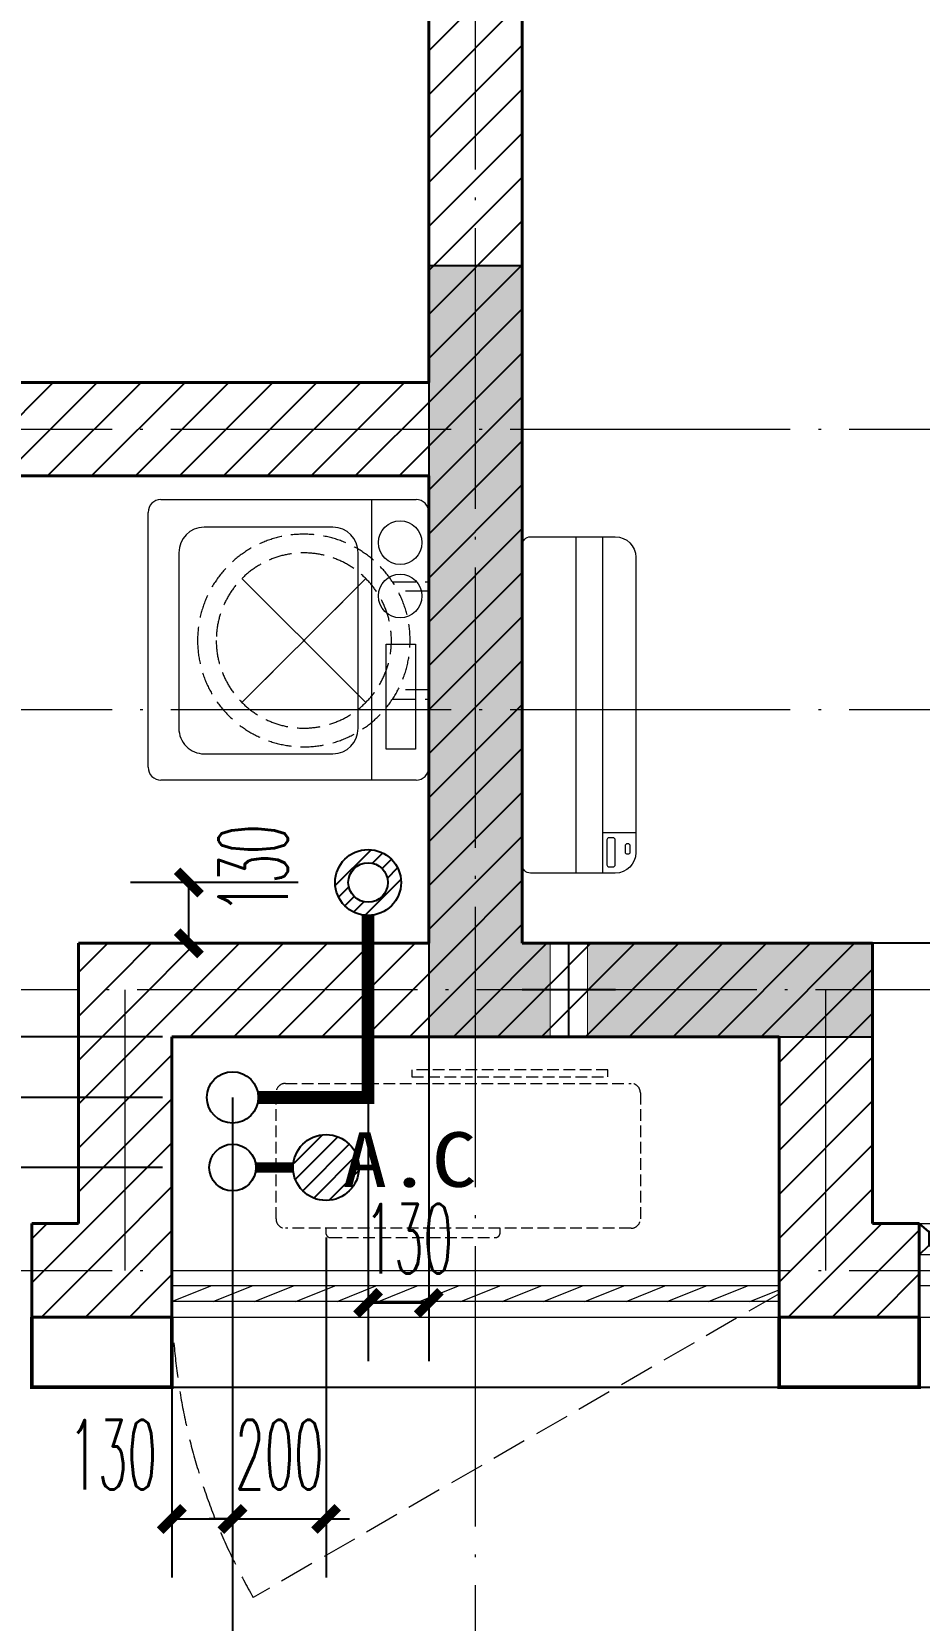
# Model space of a CAD drawing. Extents: x 27938 to 1042331, y -235042 to 1535213.
# Drawn here: x 714967 to 716867, y 134034 to 137433 of the extents above; entities that cross this region are included whole.
import ezdxf

# ---------------------------------------------------------------- set-up
doc = ezdxf.new("R2010")
doc.units = 0
doc.header["$LTSCALE"] = 1000
doc.header["$MEASUREMENT"] = 0
for name, pattern in [('$1$DASH', [0.35, 0.25, -0.1]), ('DASH', [0.35, 0.25, -0.1]), ('DOTE', [2.42, 2, -0.2, 0.02, -0.2])]:
    doc.linetypes.add(name, pattern=pattern)
for name, color, linetype in [('$RECOVER_210609100354-0', 7, 'Continuous'), ('$RECOVER_210609100354-25', 7, 'Continuous'), ('$RECOVER_210609100354-5', 7, 'Continuous'), ('3-栏杆1', 135, 'Continuous'), ('3.5方案汇报，与郭总、侯月琴确定户型_t8$0$2020.03.04 -1安徽标准化洋房户型(UA）_t8_t8$0$看线', 154, 'Continuous'), ('COLUMN', 9, 'Continuous'), ('DIM_凝结', 3, 'Continuous'), ('DIM_污水', 3, 'Continuous'), ('EQUIP_地漏', 7, 'Continuous'), ('PIPE-凝结', 150, 'N'), ('PIPE-污水', 2, 'W'), ('TWT_DIM', 3, 'Continuous'), ('VPIPE-凝结', 150, 'Continuous'), ('VPIPE-污水', 2, 'W'), ('机电标识类', 1, 'Continuous'), ('看线', 251, 'Continuous')]:
    doc.layers.add(name, color=color, linetype=linetype)
for name, color, linetype, lineweight in [('DOTE', 19, 'DOTE', 9), ('LVTRY', 1, 'Continuous', 13), ('PUB_HATCH', 8, 'Continuous', 9), ('WALL', 9, 'Continuous', 40), ('WINDOW', 8, 'Continuous', 15), ('平面-空调室内机', 176, 'Continuous', 9), ('平面-空调预留孔', 173, 'Continuous', 15), ('空调', 76, 'Continuous', 13)]:
    doc.layers.add(name, color=color, linetype=linetype, lineweight=lineweight)
doc.styles.add('_TCH_DIM_T3', font='SIMPLEX.shx', dxfattribs={"width": 0.494118, "bigfont": 'GBCBIG.shx'})
doc.styles.get("Standard").update_dxf_attribs({"font": 'gbenor.shx', "bigfont": 'gbcbig.shx'})
doc.styles.add('黑体', font='simhei.ttf')
doc.linetypes.add('N', pattern='A,3,-0.2,["N",Standard,S=0.25,R=0,X=-0.1,Y=-0.115],-0.2', length=3.4)
doc.linetypes.add('W', pattern='A,3,-0.2,["W",Standard,S=0.25,R=0,X=-0.1,Y=-0.115],-0.2', length=3.4)
doc.dimstyles.new('_TWT_ARCH&&50', dxfattribs={"dimtxt": 148.75, "dimasz": 50, "dimexe": 125, "dimexo": 150, "dimgap": 63.125, "dimtad": 1, "dimdec": 0, "dimzin": 0, "dimdsep": 46, "dimtxsty": '_TCH_DIM_T3', "dimblk": 'ARCHTICK', "dimcen": 0.09, "dimclrt": 7, "dimazin": 2, "dimtfac": 1, "dimtdec": 0, "dimtix": 1, "dimtmove": 2, "dimatfit": 3, "dimfxl": 1, "dimtolj": 1, "dimtzin": 0, "dimarcsym": 0})
pattern_1 = [(45, (0, 47.75), (-47.022601, 47.022601), [])]

# ---------------------------------------------------------------- blocks, each defined once
blk = doc.blocks.new('GFDGDGRDGRDG')
at = {"layer": 'DOTE', "linetype": 'DOTE', "ltscale": 0.3}
for p, q in [((609093.7, 360558.3), (609093.7, 376108.3)), ((573593.7, 364358.3), (626393.7, 364358.3)), ((573593.7, 363758.3), (626393.7, 363758.3)), ((626393.7, 363158.3), (573593.7, 363158.3)), ((608343.7, 362558.3), (608343.7, 363158.3)), ((609843.7, 362558.3), (609843.7, 363158.3)), ((573593.7, 362558.3), (626393.7, 362558.3))]:
    blk.add_line(p, q, dxfattribs=at)
blk = doc.blocks.new('HFHFHFHFTF')
at = {"layer": 'PUB_HATCH'}
blk.add_hatch(color=256, dxfattribs=at).paths.add_polyline_path([(570666.6, 365523.7), (569916.6, 365523.7), (569916.6, 366973.7), (569716.6, 366973.7), (569716.6, 365323.7), (570666.6, 365323.7)])
at = {"layer": 'COLUMN', "color": 8}
for p, q in [((569916.6, 366973.7), (569716.6, 366973.7)), ((569716.6, 366973.7), (569716.6, 365323.7)), ((569916.6, 365523.7), (569916.6, 366973.7)), ((570666.6, 365523.7), (569916.6, 365523.7)), ((570666.6, 365323.7), (570666.6, 365523.7)), ((569716.6, 365323.7), (570666.6, 365323.7))]:
    blk.add_line(p, q, dxfattribs=at)
blk = doc.blocks.new('RECTANG')
at = {"color": 0}
for p, q in [((1, 1), (0, 1)), ((0, 1), (0, 0)), ((1, 0), (1, 1)), ((0, 0), (1, 0))]:
    blk.add_line(p, q, dxfattribs=at)
blk = doc.blocks.new('洗衣机')
at = {"layer": 'LVTRY', "color": 0}
for p, q in [((3791567.4, 243472.1), (3791021, 243472.1)), ((3791116.5, 243472.1), (3791116.5, 242871.5)), ((3790993.7, 243444.5), (3790993.7, 242899.1)), ((3791594.6, 242899.1), (3791594.6, 243444.5)), ((3791199, 243412.7), (3791474.9, 243412.7)), ((3791145.1, 242982.5), (3791145.1, 243358)), ((3791528.8, 243358), (3791528.8, 242982.5)), ((3791474.9, 242927.8), (3791199, 242927.8)), ((3791021, 242871.5), (3791567.4, 242871.5))]:
    blk.add_line(p, q, dxfattribs=at)
at = {"layer": 'LVTRY', "color": 0, "extrusion": (0, 0, -1)}
for centre, major_axis, start_param, end_param in [((3791021, 243444.5), (0, 27.6), -1.570796, 0), ((3791567.4, 243444.5), (0, 27.6), 0, 1.570796), ((3791055.1, 243379.8), (0, 46.9), 3.141593, 9.424778), ((3791199, 243358), (0, 54.7), 4.712389, 6.283185), ((3791474.9, 243358), (0, 54.7), 0, 1.570796), ((3791055.1, 243265.7), (0, 46.9), 3.141593, 9.424778), ((3791199, 242982.5), (0, 54.7), 3.141593, 4.712389), ((3791474.9, 242982.5), (0, 54.7), 1.570796, 3.141593), ((3791021, 242899.1), (0, 27.6), 3.141593, 4.712389), ((3791567.4, 242899.1), (0, 27.6), 1.570796, 3.141593)]:
    blk.add_ellipse(centre, major_axis=major_axis, ratio=0.986385, start_param=start_param, end_param=end_param, dxfattribs=at)
at = {"layer": 'LVTRY', "color": 8, "xscale": 63.25620569481588, "yscale": 224.5369532744355, "zscale": 64.12934308941763, "rotation": 180}
blk.add_blockref('RECTANG', (3791085.2, 243162.4), dxfattribs=at)
blk = doc.blocks.new('dnfhfn')
at = {"color": 0, "linetype": '$1$DASH', "ltscale": 0.2}
for p, q in [((101.9, 495, 0), (121.9, 495, 0)), ((101.9, 417.2, 0), (101.9, 495, 0)), ((121.9, 495, 0), (121.9, 429, 0)), ((353.1, 495, 0), (333.1, 495, 0)), ((333.1, 495, 0), (333.1, 429, 0)), ((353.1, 417.2, 0), (353.1, 495, 0))]:
    blk.add_line(p, q, dxfattribs=at)
at = {"color": 0, "linetype": '$1$DASH', "ltscale": 0.2, "elevation": 0}
for points in [[(94.9, 360.1), (94.9, 360.1), (360.1, 94.9), (360.1, 94.9)], [(360.1, 360.1), (94.9, 94.9), (94.9, 94.9), (360.1, 360.1)]]:
    blk.add_lwpolyline(points, close=True, dxfattribs=at)
at = {"color": 0, "linetype": '$1$DASH', "ltscale": 0.2}
for radius in [227.5, 187.5]:
    blk.add_circle((227.5, 227.5, 0), radius, dxfattribs=at)
blk = doc.blocks.new('ASDFSD')
at = {"layer": '3-栏杆1', "color": 0}
for p, q in [((681762.6, 334937.5), (681742.3, 334955.3)), ((681742.3, 334955.3), (681762.6, 334937.5)), ((683322.1, 334937.5), (683342.3, 334955.3)), ((683342.3, 334955.3), (683322.1, 334937.5)), ((683322.1, 334937.5), (681762.6, 334937.5)), ((681762.6, 334937.5), (681762.6, 334908.3)), ((683322.1, 334937.5), (683322.1, 334908.3)), ((681742.3, 334888.4), (681762.6, 334908.3)), ((681762.6, 334908.2), (683322.1, 334908.2)), ((683322.1, 334908.3), (683342.3, 334888.4)), ((683342.3, 334888.4), (683322.1, 334908.3))]:
    blk.add_line(p, q, dxfattribs=at)
blk = doc.blocks.new('dongkong')
at = {"color": 0}
blk.add_wipeout([(-603756, 210771), (-603756, 210570.8), (-603836, 210570.8), (-603836, 210771)], dxfattribs=at)
at = {"layer": '机电标识类', "color": 0, "linetype": 'DASH', "ltscale": 400}
for p, q in [((-603796, 210771), (-603796, 210570.8)), ((-603896, 210670.7), (-603696, 210670.7))]:
    blk.add_line(p, q, dxfattribs=at)
at = {"layer": '空调', "color": 0, "linetype": 'DASH', "const_width": 2}
blk.add_lwpolyline([(-603756, 210771), (-603756, 210570.8), (-603836, 210570.8), (-603836, 210771)], close=True, dxfattribs=at)
blk = doc.blocks.new('A$C001338C2')
at = {"color": 0}
for p, q in [((845, 303.6), (55, 303.6)), ((109.1, 214.8), (109.1, 303.6)), ((0, 248.6), (0, 22)), ((900, 22), (900, 248.6)), ((22, 0), (878, 0))]:
    blk.add_line(p, q, dxfattribs=at)
at = {"color": 0, "lineweight": 5}
for p, q in [((900, 214.8), (0, 214.8)), ((900, 143.2), (0, 143.2))]:
    blk.add_line(p, q, dxfattribs=at)
at = {"color": 0}
for points in [[(73.1, 275), (56.8, 275, -0.414214), (51.3, 280.5), (51.3, 283.4, -0.414214), (56.8, 288.9), (73.1, 288.9, -0.414214), (78.6, 283.4), (78.6, 280.5, -0.414214)], [(89.2, 226.4), (22.2, 226.4, -0.414214), (16.7, 231.9), (16.7, 243.1, -0.414214), (22.2, 248.6), (89.2, 248.6, -0.414214), (94.7, 243.1), (94.7, 231.9, -0.414214)]]:
    blk.add_lwpolyline(points, format="xyb", close=True, dxfattribs=at)
for centre, radius, start, end in [((55, 248.6), 55, 90, 180), ((845, 248.6), 55, 360, 90), ((22, 22), 22, 180, 270), ((878, 22), 22, 270, 360)]:
    blk.add_arc(centre, radius, start, end, dxfattribs=at)
blk = doc.blocks.new('gsergvr')
at = {"layer": '平面-空调预留孔', "color": 0, "linetype": 'DASH', "ltscale": 0.1}
for p, q in [((34075.4, 17176.2), (34075.4, 17166.2)), ((34448.2, 17166.2), (34448.2, 17176.2)), ((34085.4, 17156.2), (34438.2, 17156.2))]:
    blk.add_line(p, q, dxfattribs=at)
blk.add_lwpolyline([(34679.3, 17515.3), (34259.5, 17515.3), (34259.5, 17500.2), (34679.3, 17500.2)], close=True, dxfattribs=at)
blk.add_lwpolyline([(34728.6, 17176.2), (33988.6, 17176.2, -0.414214), (33968.6, 17196.2), (33968.6, 17466.2, -0.414214), (33988.6, 17486.2), (34728.6, 17486.2, -0.414214), (34748.6, 17466.2), (34748.6, 17196.2, -0.414214)], format="xyb", close=True, dxfattribs=at)
for centre, start, end in [((34085.4, 17166.2), 180, 270), ((34438.2, 17166.2), 270, 0)]:
    blk.add_arc(centre, 10, start, end, dxfattribs=at)
at = {"layer": '平面-空调预留孔', "color": 0, "linetype": 'DASH', "ltscale": 0.1, "style": '黑体', "width": 1.2}
blk.add_text('A.C', height=117.05, dxfattribs=at).set_placement((34110.9, 17264.8))
blk = doc.blocks.new('rtyryrtyeeretee')
at = {"layer": '平面-空调预留孔', "color": 8}
blk.add_blockref('gsergvr', (635673.5, 326705.8), dxfattribs=at)
blk = doc.blocks.new('_ArchTick')
at = {"color": 0, "linetype": 'ByBlock', "const_width": 0.4}
blk.add_lwpolyline([(-0.5, -0.5), (0.5, 0.5)], dxfattribs=at)
blk = doc.blocks.new('*D383')
at = {"layer": 'Defpoints', "color": 0}
for p in [(715302.9, 135612.3), (715686.6, 135612.3), (715686.6, 135482.3)]:
    blk.add_point(p, dxfattribs=at)
at = {"layer": 'TWT_DIM', "color": 0, "lineweight": -2}
for p, q in [((715536.6, 135612.3), (715177.9, 135612.3)), ((715302.9, 135482.3), (715302.9, 135612.3)), ((715536.6, 135482.3), (715177.9, 135482.3))]:
    blk.add_line(p, q, dxfattribs=at)
at = {"layer": 'TWT_DIM', "color": 0, "lineweight": -2, "xscale": 50, "yscale": 50, "zscale": 50}
for p, rotation in [((715302.9, 135612.3), 90), ((715302.9, 135482.3), 270)]:
    blk.add_blockref('_ArchTick', p, dxfattribs=dict(at, rotation=rotation))
at = {"layer": 'TWT_DIM', "color": 7, "insert": (715440.4, 135641.9), "char_height": 148.75, "attachment_point": 5, "rotation": 90, "style": '_TCH_DIM_T3'}
blk.add_mtext('\\A1;130', dxfattribs=at)
blk = doc.blocks.new('*D384')
at = {"layer": 'Defpoints', "color": 0}
for p in [(715686.6, 135612.3), (715816.6, 135612.3), (715816.6, 134712.7)]:
    blk.add_point(p, dxfattribs=at)
at = {"layer": 'TWT_DIM', "color": 0, "lineweight": -2}
for p, q in [((715686.6, 135462.3), (715686.6, 134587.7)), ((715816.6, 135462.3), (715816.6, 134587.7)), ((715686.6, 134712.7), (715816.6, 134712.7))]:
    blk.add_line(p, q, dxfattribs=at)
at = {"layer": 'TWT_DIM', "color": 0, "lineweight": -2, "xscale": 50, "yscale": 50, "zscale": 50, "rotation": 180}
blk.add_blockref('_ArchTick', (715686.6, 134712.7), dxfattribs=at)
at = {"layer": 'TWT_DIM', "color": 0, "lineweight": -2, "xscale": 50, "yscale": 50, "zscale": 50}
blk.add_blockref('_ArchTick', (715816.6, 134712.7), dxfattribs=at)
at = {"layer": 'TWT_DIM', "color": 7, "insert": (715773.9, 134850.2), "char_height": 148.75, "attachment_point": 5, "style": '_TCH_DIM_T3'}
blk.add_mtext('\\A1;130', dxfattribs=at)
blk = doc.blocks.new('*D385')
at = {"layer": 'Defpoints', "color": 0}
for p in [(715266.6, 135002.3), (715396.6, 135002.3), (715396.6, 134250.2)]:
    blk.add_point(p, dxfattribs=at)
at = {"layer": 'TWT_DIM', "color": 0, "lineweight": -2}
for p, q in [((715266.6, 134852.3), (715266.6, 134125.2)), ((715396.6, 134852.3), (715396.6, 134125.2)), ((715266.6, 134250.2), (715396.6, 134250.2))]:
    blk.add_line(p, q, dxfattribs=at)
at = {"layer": 'TWT_DIM', "color": 0, "lineweight": -2, "xscale": 50, "yscale": 50, "zscale": 50, "rotation": 180}
blk.add_blockref('_ArchTick', (715266.6, 134250.2), dxfattribs=at)
at = {"layer": 'TWT_DIM', "color": 0, "lineweight": -2, "xscale": 50, "yscale": 50, "zscale": 50}
blk.add_blockref('_ArchTick', (715396.6, 134250.2), dxfattribs=at)
at = {"layer": 'TWT_DIM', "color": 7, "insert": (715140, 134387.7), "char_height": 148.75, "attachment_point": 5, "style": '_TCH_DIM_T3'}
blk.add_mtext('\\A1;130', dxfattribs=at)
blk = doc.blocks.new('*D386')
at = {"layer": 'Defpoints', "color": 0}
for p in [(715396.6, 135002.3), (715596.6, 135002.3), (715596.6, 134250.2)]:
    blk.add_point(p, dxfattribs=at)
at = {"layer": 'TWT_DIM', "color": 0, "lineweight": -2}
for p, q in [((715396.6, 134852.3), (715396.6, 134125.2)), ((715596.6, 134852.3), (715596.6, 134125.2)), ((715396.6, 134250.2), (715346.6, 134250.2)), ((715396.6, 134250.2), (715596.6, 134250.2)), ((715596.6, 134250.2), (715646.6, 134250.2))]:
    blk.add_line(p, q, dxfattribs=at)
at = {"layer": 'TWT_DIM', "color": 0, "lineweight": -2, "xscale": 50, "yscale": 50, "zscale": 50}
blk.add_blockref('_ArchTick', (715396.6, 134250.2), dxfattribs=at)
at = {"layer": 'TWT_DIM', "color": 0, "lineweight": -2, "xscale": 50, "yscale": 50, "zscale": 50, "rotation": 180}
blk.add_blockref('_ArchTick', (715596.6, 134250.2), dxfattribs=at)
at = {"layer": 'TWT_DIM', "color": 7, "insert": (715496.6, 134387.7), "char_height": 148.75, "attachment_point": 5, "style": '_TCH_DIM_T3'}
blk.add_mtext('\\A1;200', dxfattribs=at)
blk = doc.blocks.new('*D387')
at = {"layer": 'Defpoints', "color": 0}
for p in [(714702.3, 135152.3), (715396.6, 135152.3), (715396.6, 135002.3)]:
    blk.add_point(p, dxfattribs=at)
at = {"layer": 'TWT_DIM', "color": 0, "lineweight": -2}
for p, q in [((715246.6, 135152.3), (714577.3, 135152.3)), ((714702.3, 135002.3), (714702.3, 135152.3)), ((715246.6, 135002.3), (714577.3, 135002.3))]:
    blk.add_line(p, q, dxfattribs=at)
at = {"layer": 'TWT_DIM', "color": 0, "lineweight": -2, "xscale": 50, "yscale": 50, "zscale": 50}
for p, rotation in [((714702.3, 135152.3), 90), ((714702.3, 135002.3), 270)]:
    blk.add_blockref('_ArchTick', p, dxfattribs=dict(at, rotation=rotation))
at = {"layer": 'TWT_DIM', "color": 7, "insert": (714839.8, 134875.7), "char_height": 148.75, "attachment_point": 5, "rotation": 90, "style": '_TCH_DIM_T3'}
blk.add_mtext('\\A1;150', dxfattribs=at)
blk = doc.blocks.new('*D388')
at = {"layer": 'Defpoints', "color": 0}
for p in [(714702.3, 135282.3), (715396.6, 135282.3), (715396.6, 135152.3)]:
    blk.add_point(p, dxfattribs=at)
at = {"layer": 'TWT_DIM', "color": 0, "lineweight": -2}
for p, q in [((715246.6, 135282.3), (714577.3, 135282.3)), ((714702.3, 135152.3), (714702.3, 135282.3)), ((715246.6, 135152.3), (714577.3, 135152.3))]:
    blk.add_line(p, q, dxfattribs=at)
at = {"layer": 'TWT_DIM', "color": 0, "lineweight": -2, "xscale": 50, "yscale": 50, "zscale": 50}
for p, rotation in [((714702.3, 135282.3), 90), ((714702.3, 135152.3), 270)]:
    blk.add_blockref('_ArchTick', p, dxfattribs=dict(at, rotation=rotation))
at = {"layer": 'TWT_DIM', "color": 7, "insert": (714839.8, 135408.9), "char_height": 148.75, "attachment_point": 5, "rotation": 90, "style": '_TCH_DIM_T3'}
blk.add_mtext('\\A1;130', dxfattribs=at)
blk = doc.blocks.new('$TwtSys$00000141')
for p, q in [((-141.3, 11.5), (-15.1, 137.7)), ((-141.3, 11.5), (-15.1, 137.7)), ((-130.8, -52.6), (52.6, 130.8)), ((-130.8, -52.6), (52.6, 130.8)), ((-99.7, -99.7), (99.7, 99.7)), ((-99.7, -99.7), (99.7, 99.7)), ((-48.5, -130.6), (131.4, 49.3)), ((-48.5, -130.6), (131.4, 49.3)), ((17.1, -138.4), (138.4, -17.1)), ((17.1, -138.4), (138.4, -17.1))]:
    blk.add_line(p, q)
blk.add_circle((0, 0), 141)
blk.add_circle((0, 0), 141)
blk = doc.blocks.new('$TwtSys$00000543')
for p, q in [((-140.4, -12.8), (12.8, 140.4)), ((18.7, 82.5), (62.6, 126.4)), ((59.8, 59.8), (99.7, 99.7)), ((-12.8, -140.4), (140.4, 12.8)), ((82.5, 18.7), (126.4, 62.6)), ((-126.4, -62.6), (-82.5, -18.7)), ((-99.7, -99.7), (-59.8, -59.8)), ((-62.6, -126.4), (-18.7, -82.5))]:
    blk.add_line(p, q)
for radius in [141, 84.6]:
    blk.add_circle((0, 0), radius)
blk = doc.blocks.new('$WINLIB2D$00000001')
at = {"color": 0}
for points in [[(-0.5, 0.5), (-0.5, -0.5)], [(-0.5, 0.5), (0.5, 0.5)], [(0.5, -0.5), (0.5, 0.5)], [(0.5, 0.1667), (-0.5, 0.1667)], [(0.5, -0.1667), (-0.5, -0.1667)], [(-0.5, -0.5), (0.5, -0.5)]]:
    blk.add_lwpolyline(points, dxfattribs=at)
blk = doc.blocks.new('$WINLIB2D$00000039')
at = {"color": 0}
for points in [[(-0.5, 0.5), (-0.5, -0.5)], [(0.5, 0.5), (-0.5, 0.5)], [(0.5, -0.5), (0.5, 0.5)], [(-0.5, 0.1667), (0.5, 0.1667)], [(-0.3839, -0.1667), (-0.448, 0.1667)], [(-0.3159, -0.1667), (-0.38, 0.1667)], [(-0.2479, -0.1667), (-0.312, 0.1667)], [(-0.1799, -0.1667), (-0.244, 0.1667)], [(-0.1119, -0.1667), (-0.176, 0.1667)], [(-0.0439, -0.1667), (-0.108, 0.1667)], [(0.0241, -0.1667), (-0.04, 0.1667)], [(0.0921, -0.1667), (0.028, 0.1667)], [(0.16, -0.1667), (0.0959, 0.1667)], [(0.228, -0.1667), (0.1639, 0.1667)], [(0.296, -0.1667), (0.2319, 0.1667)], [(0.364, -0.1667), (0.2999, 0.1667)], [(0.432, -0.1667), (0.3679, 0.1667)], [(0.5, -0.1667), (0.4359, 0.1667)], [(-0.4519, -0.1667), (-0.5, 0.0836)], [(-0.5, -0.1667), (0.5, -0.1667)], [(0.5, -0.5), (-0.5, -0.5)]]:
    blk.add_lwpolyline(points, dxfattribs=at)

msp = doc.modelspace()

# ---------------------------------------------------------------- hatches: boundary and pattern name
at = {"layer": '$RECOVER_210609100354-5'}
h = msp.add_hatch(dxfattribs=at)
h.set_pattern_fill('普通砖', color=256, scale=50, style=0)
h.set_pattern_definition(pattern_1)
h.paths.add_polyline_path([(716016.6, 139432.3), (715816.6, 139632.3), (715816.6, 136682.3), (715883.2, 136582.3), (716016.6, 136582.3)])
h = msp.add_hatch(dxfattribs=at)
h.set_pattern_fill('普通砖', color=256, scale=50, style=0)
h.set_pattern_definition(pattern_1)
h.paths.add_polyline_path([(715816.6, 136682.3), (714866.6, 136682.3), (714866.6, 136482.3), (715816.6, 136482.3), (715883.2, 136582.3)])
h = msp.add_hatch(dxfattribs=at)
h.set_pattern_fill('普通砖', color=256, scale=50, style=0)
h.set_pattern_definition(pattern_1)
h.paths.add_polyline_path([(715266.6, 135282.3), (715066.6, 135482.3), (715066.6, 134882.3), (715266.6, 134682.3)])
h = msp.add_hatch(dxfattribs=at)
h.set_pattern_fill('普通砖', color=256, scale=50, style=0)
h.set_pattern_definition(pattern_1)
h.paths.add_polyline_path([(715916.6, 135415.7), (715816.6, 135482.3), (715066.6, 135482.3), (715266.6, 135282.3), (715916.6, 135282.3)])
h = msp.add_hatch(dxfattribs=at)
h.set_pattern_fill('普通砖', color=256, scale=50, style=0)
h.set_pattern_definition(pattern_1)
h.paths.add_polyline_path([(716766.6, 135482.3), (716566.6, 135282.3), (716566.6, 134682.3), (716766.6, 134882.3)])
h = msp.add_hatch(dxfattribs=at)
h.set_pattern_fill('普通砖', color=256, scale=50, style=0)
h.set_pattern_definition(pattern_1)
h.paths.add_polyline_path([(715266.6, 134682.3), (715066.6, 134882.3), (714966.6, 134882.3), (714966.6, 134682.3)])
h = msp.add_hatch(dxfattribs=at)
h.set_pattern_fill('普通砖', color=256, scale=50, style=0)
h.set_pattern_definition(pattern_1)
h.paths.add_polyline_path([(716566.6, 134682.3), (716866.6, 134682.3), (716866.6, 134882.3), (716766.6, 134882.3)])
at = {"layer": 'PIPE-污水'}
for points in [[(715686.6, 135152.3), (715700.3, 135152.3), (715700.3, 135138.6)], [(715686.6, 135152.3), (715686.6, 135138.6), (715700.3, 135138.6)]]:
    msp.add_hatch(color=256, dxfattribs=at).paths.add_polyline_path(points)

# ---------------------------------------------------------------- linework, layer by layer
at = {"layer": '$RECOVER_210609100354-0', "color": 8, "const_width": 8}
for points in [[(714966.6, 134682.3), (714966.6, 134532.3), (715266.6, 134532.3), (715266.6, 134682.3)], [(716566.6, 134682.3), (716566.6, 134532.3), (716866.6, 134532.3), (716866.6, 134682.3)]]:
    msp.add_lwpolyline(points, dxfattribs=at)
at = {"layer": '3.5方案汇报，与郭总、侯月琴确定户型_t8$0$2020.03.04 -1安徽标准化洋房户型(UA）_t8_t8$0$看线', "color": 8, "ltscale": 10}
msp.add_line((718916.6, 135482.3), (716766.6, 135482.3), dxfattribs=at)
at = {"layer": 'DIM_凝结'}
msp.add_line((715396.6, 135002.3), (715396.6, 133447.2), dxfattribs=at)
at = {"layer": 'DIM_污水'}
msp.add_line((715396.6, 135152.3), (715396.6, 133739.8), dxfattribs=at)
at = {"layer": 'PIPE-凝结', "ltscale": 0.5, "const_width": 22.5}
msp.add_lwpolyline([(715446.6, 135002.3), (715526.1, 135002.3)], dxfattribs=at)
at = {"layer": 'PIPE-污水', "ltscale": 0.5, "const_width": 27.5}
for points in [[(715686.6, 135541.8), (715686.6, 135152.3)], [(715451.6, 135152.3), (715686.6, 135152.3)]]:
    msp.add_lwpolyline(points, dxfattribs=at)
at = {"layer": 'VPIPE-凝结'}
msp.add_circle((715396.6, 135002.3), 50, dxfattribs=at)
at = {"layer": 'VPIPE-污水'}
msp.add_circle((715396.6, 135152.3), 55, dxfattribs=at)
at = {"layer": 'WALL', "color": 8}
for p, q in [((715816.6, 139632.3), (715816.6, 136682.3)), ((716016.6, 139432.3), (716016.6, 136582.3)), ((715816.6, 136682.3), (714866.6, 136682.3)), ((714866.6, 136482.3), (715816.6, 136482.3)), ((715816.6, 136482.3), (715816.6, 135482.3)), ((715066.6, 135482.3), (715066.6, 134882.3)), ((715816.6, 135482.3), (715066.6, 135482.3)), ((716766.6, 135482.3), (716766.6, 134882.3)), ((715266.6, 135282.3), (715266.6, 134682.3)), ((715916.6, 135282.3), (715266.6, 135282.3)), ((716566.6, 135282.3), (716566.6, 134682.3)), ((715066.6, 134882.3), (714966.6, 134882.3)), ((714966.6, 134682.3), (714966.6, 134882.3)), ((716866.6, 134882.3), (716766.6, 134882.3)), ((716866.6, 134682.3), (716866.6, 134882.3)), ((715266.6, 134682.3), (714966.6, 134682.3)), ((716566.6, 134682.3), (716866.6, 134682.3))]:
    msp.add_line(p, q, dxfattribs=at)
at = {"layer": 'WINDOW', "color": 8, "linetype": 'DASH', "ltscale": 0.3}
msp.add_lwpolyline([(716566.6, 134732.3), (715440.7, 134082.3, -0.131652), (715266.6, 134732.3)], format="xyb", dxfattribs=at)
msp.add_lwpolyline([(716566.6, 134732.3), (715440.7, 134082.3, -0.131652), (715266.6, 134732.3)], format="xyb", dxfattribs=at)
at = {"layer": '看线', "color": 8, "ltscale": 0.5}
for points in [[(716866.6, 134682.3), (716866.6, 134532.3), (718466.6, 134532.3), (718466.6, 134682.3)], [(715266.6, 134532.3), (716566.6, 134532.3)]]:
    msp.add_lwpolyline(points, dxfattribs=at)

# ---------------------------------------------------------------- block references
at = {"layer": '$RECOVER_210609100354-25', "color": 8, "xscale": -1}
msp.add_blockref('洗衣机', (4506810.4, -107040.1), dxfattribs=at)
at = {"color": 8}
for name, p in [('HFHFHFHFTF', (146100, -230041.4)), ('rtyryrtyeeretee', (45847.4, -209009.7))]:
    msp.add_blockref(name, p, dxfattribs=at)
at = {"layer": '3-栏杆1', "color": 8}
msp.add_blockref('ASDFSD', (35124.3, -200073), dxfattribs=at)
at = {"layer": '3.5方案汇报，与郭总、侯月琴确定户型_t8$0$2020.03.04 -1安徽标准化洋房户型(UA）_t8_t8$0$看线', "ltscale": 10}
msp.add_blockref('GFDGDGRDGRDG', (106822.9, -227776), dxfattribs=at)
at = {"layer": 'EQUIP_地漏', "xscale": 0.5, "yscale": 0.5, "zscale": 0.5}
msp.add_blockref('$TwtSys$00000543', (715686.6, 135612.3), dxfattribs=at)
at = {"layer": 'EQUIP_地漏', "xscale": 0.5, "yscale": 0.5, "zscale": 0.5, "rotation": 180}
msp.add_blockref('$TwtSys$00000141', (715596.6, 135002.3), dxfattribs=at)
at = {"layer": 'WINDOW', "color": 8}
for name, p, xscale, yscale, zscale, rotation in [('$WINLIB2D$00000001', (717666.6, 134782.3), -1600, 199.9999999480788, -1600, 179.9999999967472), ('$WINLIB2D$00000039', (715916.6, 134732.3), 1299.999999983003, -100, 1299.999999983003, 180)]:
    msp.add_blockref(name, p, dxfattribs=dict(at, xscale=xscale, yscale=yscale, zscale=zscale, rotation=rotation))
at = {"layer": '平面-空调预留孔', "color": 8, "xscale": -1, "rotation": 270}
msp.add_blockref('dnfhfn', (715321.6, 135902.7, 0), dxfattribs=at)
at = {"layer": '平面-空调预留孔', "color": 8, "xscale": -0.800000000046565, "yscale": 0.800000000046565, "zscale": 0.800000000046565, "rotation": 269.9999997665698}
msp.add_blockref('A$C001338C2', (716016.8, 135632.3), dxfattribs=at)

# ---------------------------------------------------------------- dimensions: what is measured, and where the dimension line sits
at = {"layer": 'TWT_DIM'}
for base, p1, p2, angle, picture, middle in [((715302.9, 135612.3), (715686.6, 135482.3), (715686.6, 135612.3), 90, '*D383', (715440.4, 135641.9)), ((715816.6, 134712.7), (715686.6, 135612.3), (715816.6, 135612.3), 360, '*D384', (715773.9, 134850.2)), ((714702.3, 135282.3), (715396.6, 135152.3), (715396.6, 135282.3), 90, '*D388', (714839.8, 135408.9)), ((714702.3, 135152.3), (715396.6, 135002.3), (715396.6, 135152.3), 90, '*D387', (714839.8, 134875.7)), ((715396.6, 134250.2), (715266.6, 135002.3), (715396.6, 135002.3), 0, '*D385', (715140, 134387.7))]:
    dim = msp.add_linear_dim(base=base, p1=p1, p2=p2, angle=angle, dimstyle='_TWT_ARCH&&50', dxfattribs=at)
    dim.commit()
    dim.dimension.update_dxf_attribs({"geometry": picture, "text_midpoint": middle, "dimtype": 129})
dim = msp.add_aligned_dim(p1=(715396.6, 135002.3), p2=(715596.6, 135002.3), distance=-752.1, dimstyle='_TWT_ARCH&&50', dxfattribs=at)
dim.commit()
dim.dimension.update_dxf_attribs({"geometry": '*D386', "text_midpoint": (715496.6, 134387.7)})

# ---------------------------------------------------------------- next in the draw order: block references
at = {"layer": '平面-空调室内机', "color": 8, "ltscale": 0.3, "rotation": 180}
msp.add_blockref('dongkong', (112320.6, 346053.1), dxfattribs=at)

# ---------------------------------------------------------------- next in the draw order: hatches: boundary and pattern name
at = {"layer": '$RECOVER_210609100354-5'}
h = msp.add_hatch(dxfattribs=at)
h.set_pattern_fill('普通砖', color=256, scale=50, style=0)
h.set_pattern_definition(pattern_1)
h.paths.add_polyline_path([(715883.2, 136582.3), (715816.6, 136482.3), (715816.6, 135482.3), (715916.6, 135415.7), (716016.6, 135482.3), (716016.6, 136582.3)])
h = msp.add_hatch(dxfattribs=at)
h.set_pattern_fill('普通砖', color=256, scale=50, style=0)
h.set_pattern_definition(pattern_1)
h.paths.add_polyline_path([(716566.6, 135282.3), (716766.6, 135482.3), (716016.6, 135482.3), (715916.6, 135415.7), (715916.6, 135282.3)])

# ---------------------------------------------------------------- next in the draw order: linework, layer by layer
at = {"layer": 'WALL', "color": 8}
for p, q in [((716016.6, 136582.3), (716016.6, 135482.3)), ((716766.6, 135482.3), (716016.6, 135482.3)), ((716566.6, 135282.3), (715916.6, 135282.3))]:
    msp.add_line(p, q, dxfattribs=at)

doc.saveas('drawing.dxf')
